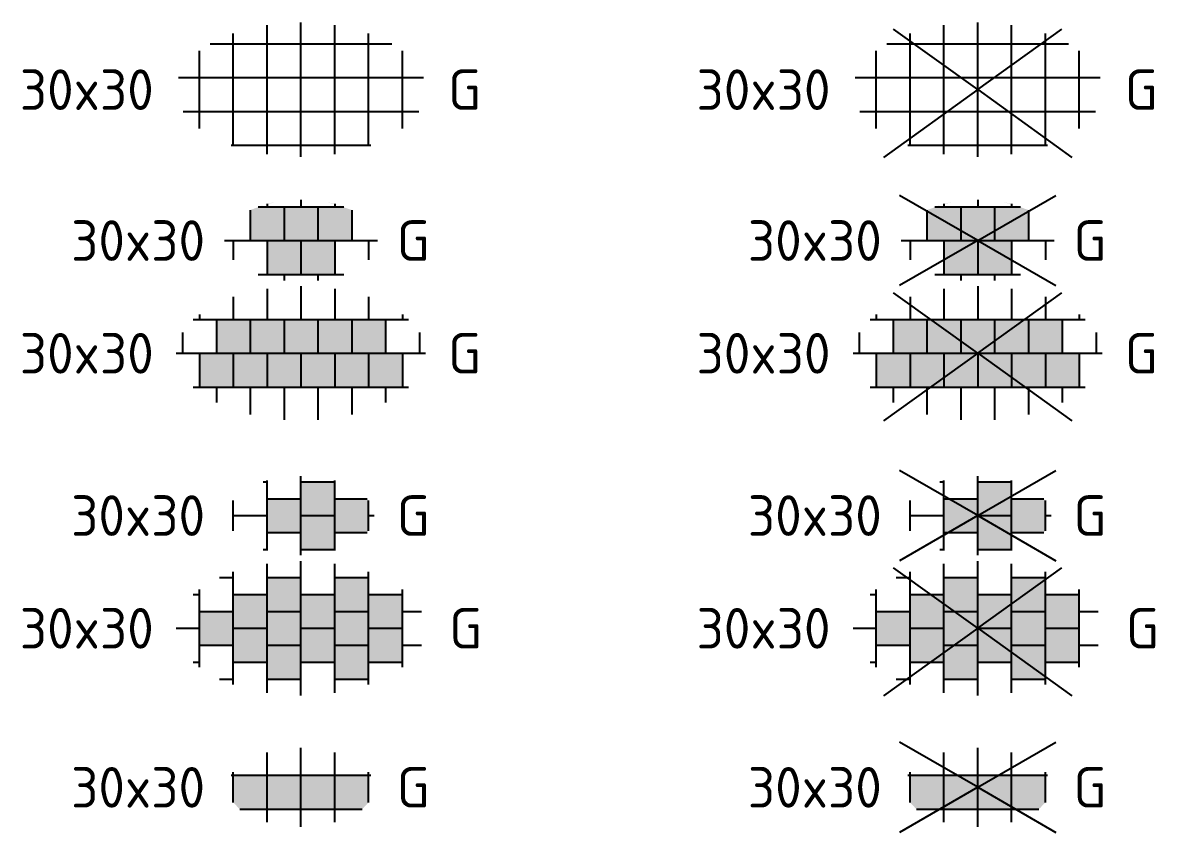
# Model space of a CAD drawing. Header units: metres. Extents: x 3187 to 3249, y 2220 to 2393.
# Drawn here: x 3218.19 to 3228.23, y 2291.05 to 2298.23 of the extents above; entities that cross this region are included whole.
import ezdxf
from ezdxf.enums import TextEntityAlignment as Align

# ---------------------------------------------------------------- set-up
doc = ezdxf.new("R2010")
doc.units = ezdxf.units.M
doc.layers.add('V-WE-VH-OPENVERHARDING_STRAATBAKSTEEN-S', color=90, linetype='Continuous', lineweight=25)
doc.styles.add('NLCS-ISO', font='NLCS-ISO.ttf')

# ---------------------------------------------------------------- blocks, each defined once
blk = doc.blocks.new('SVH-TEGEL_300X300_DIK_BLOK_KL-SO')
h = blk.add_hatch(color=254)
h.dxf.hatch_style = 1
h.paths.add_polyline_path([(-3, -0.665), (-2.763, -0.921), (-2.703, -0.964), (-1.5, -0.964), (-1.5, 0.536), (-3, 0.536)])
h = blk.add_hatch(color=254)
h.dxf.hatch_style = 1
h.paths.add_polyline_path([(0, 0.536), (-1.5, 0.536), (-1.5, -0.964), (0, -0.964)])
h = blk.add_hatch(color=254)
h.dxf.hatch_style = 1
h.paths.add_polyline_path([(1.5, 0.536), (0, 0.536), (0, -0.964), (1.5, -0.964)])
h = blk.add_hatch(color=254)
h.dxf.hatch_style = 1
h.paths.add_polyline_path([(2.703, -0.964), (2.763, -0.921), (3, -0.665), (3, 0.536), (1.5, 0.536), (1.5, -0.964)])
for p, q in [((-1.5, -1.552), (-1.5, 1.552)), ((0, -1.75), (0, 1.75)), ((1.5, -1.552), (1.5, 1.552)), ((-3.094, 0.536), (3.094, 0.536)), ((-3, -0.673), (-3, 0.673)), ((3, -0.673), (3, 0.673)), ((-2.712, -0.964), (2.712, -0.964))]:
    blk.add_line(p, q)
at = {"style": 'NLCS-ISO'}
blk.add_attdef('FORMAAT', text='', height=1.8, dxfattribs=at).set_placement((-4.25, 0), align=Align.MIDDLE_RIGHT)
blk.add_attdef('KLEUR', text='', height=1.8, dxfattribs=at).set_placement((4.25, 0), align=Align.MIDDLE_LEFT)
at = {"style": 'NLCS-ISO', "flags": 1}
blk.add_attdef('FUNCTIE', text='', height=1.8, dxfattribs=at).set_placement((0, -2.75), align=Align.TOP_CENTER)
blk = doc.blocks.new('SVH-TEGEL_300X300_DIK_HALFST-SO')
h = blk.add_hatch(color=254)
h.dxf.hatch_style = 1
h.paths.add_polyline_path([(0, 2.25), (-1.5, 2.25), (-1.5, 0.75), (0, 0.75)])
h = blk.add_hatch(color=254)
h.dxf.hatch_style = 1
h.paths.add_polyline_path([(3, 2.25), (1.5, 2.25), (1.5, 0.75), (3, 0.75)])
h = blk.add_hatch(color=254)
h.dxf.hatch_style = 1
h.paths.add_polyline_path([(-1.5, 1.5), (-3, 1.5), (-3, 0), (-1.5, 0)])
h = blk.add_hatch(color=254)
h.dxf.hatch_style = 1
h.paths.add_polyline_path([(1.5, 1.5), (0, 1.5), (0, 0.75), (0, 0), (1.5, 0)])
h = blk.add_hatch(color=254)
h.dxf.hatch_style = 1
h.paths.add_polyline_path([(4.5, 1.5), (3, 1.5), (3, 0.75), (3, 0), (4.5, 0)])
h = blk.add_hatch(color=254)
h.dxf.hatch_style = 1
h.paths.add_polyline_path([(-3, 0.75), (-4.5, 0.75), (-4.5, -0.75), (-3, -0.75)])
h = blk.add_hatch(color=254)
h.dxf.hatch_style = 1
h.paths.add_polyline_path([(0, 0.75), (-1.5, 0.75), (-1.5, 0), (-1.5, -0.75), (0, -0.75)])
h = blk.add_hatch(color=254)
h.dxf.hatch_style = 1
h.paths.add_polyline_path([(3, 0.75), (1.5, 0.75), (1.5, -0.75), (3, -0.75)])
h = blk.add_hatch(color=254)
h.dxf.hatch_style = 1
h.paths.add_polyline_path([(-1.5, 0), (-3, 0), (-3, -0.75), (-3, -1.5), (-1.5, -1.5)])
h = blk.add_hatch(color=254)
h.dxf.hatch_style = 1
h.paths.add_polyline_path([(1.5, 0), (0, 0), (0, -0.75), (0, -1.5), (1.5, -1.5)])
h = blk.add_hatch(color=254)
h.dxf.hatch_style = 1
h.paths.add_polyline_path([(4.5, 0), (3, 0), (3, -0.75), (3, -1.5), (4.5, -1.5)])
h = blk.add_hatch(color=254)
h.dxf.hatch_style = 1
h.paths.add_polyline_path([(0, -0.75), (-1.5, -0.75), (-1.5, -1.5), (-1.5, -2.25), (0, -2.25)])
h = blk.add_hatch(color=254)
h.dxf.hatch_style = 1
h.paths.add_polyline_path([(3, -0.75), (1.5, -0.75), (1.5, -1.5), (1.5, -2.25), (3, -2.25)])
for p, q in [((-1.5, -2.863), (-1.5, 2.863)), ((0, -2.975), (0, 2.975)), ((1.5, -2.863), (1.5, 2.863)), ((-3.615, 2.25), (-3, 2.25)), ((-3, -2.498), (-3, 2.498)), ((-1.5, 2.25), (0, 2.25)), ((1.5, 2.25), (3, 2.25)), ((3, -2.498), (3, 2.498)), ((-4.5, -1.726), (-4.5, 1.726)), ((4.5, -1.726), (4.5, 1.726)), ((-4.771, 1.5), (-4.5, 1.5)), ((-3, 1.5), (-1.5, 1.5)), ((0, 1.5), (1.5, 1.5)), ((3, 1.5), (4.5, 1.5)), ((-4.5, 0.75), (-3, 0.75)), ((-1.5, 0.75), (0, 0.75)), ((1.5, 0.75), (3, 0.75)), ((4.5, 0.75), (5.347, 0.75)), ((-5.525, 0), (-4.5, 0)), ((-3, 0), (-1.5, 0)), ((0, 0), (1.5, 0)), ((3, 0), (4.5, 0)), ((-4.5, -0.75), (-3, -0.75)), ((-1.5, -0.75), (0, -0.75)), ((1.5, -0.75), (3, -0.75)), ((4.5, -0.75), (5.347, -0.75)), ((-4.771, -1.5), (-4.5, -1.5)), ((-3, -1.5), (-1.5, -1.5)), ((0, -1.5), (1.5, -1.5)), ((3, -1.5), (4.5, -1.5)), ((-3.615, -2.25), (-3, -2.25)), ((-1.5, -2.25), (0, -2.25)), ((1.5, -2.25), (3, -2.25))]:
    blk.add_line(p, q)
at = {"style": 'NLCS-ISO'}
blk.add_attdef('FORMAAT', text='', height=1.8, dxfattribs=at).set_placement((-6.525, 0), align=Align.MIDDLE_RIGHT)
blk.add_attdef('KLEUR', text='', height=1.8, dxfattribs=at).set_placement((6.575, 0), align=Align.MIDDLE_LEFT)
at = {"style": 'NLCS-ISO', "flags": 1}
blk.add_attdef('FUNCTIE', text='', height=1.8, dxfattribs=at).set_placement((0, -3.975), align=Align.TOP_CENTER)
blk = doc.blocks.new('SVH-TEGEL_300X300_DIK_HALFST_KL-SO')
h = blk.add_hatch(color=254)
h.dxf.hatch_style = 1
h.paths.add_polyline_path([(0, 0.75), (-1.5, 0.75), (-1.5, -0.75), (0, -0.75)])
h.paths.add_polyline_path([(1.5, 1.5), (0, 1.5), (0, 0), (1.5, 0)])
h.paths.add_polyline_path([(1.5, 0), (0, 0), (0, -0.75), (0, -1.5), (1.5, -1.5)])
h.paths.add_polyline_path([(3, 0.665), (2.922, 0.75), (1.5, 0.75), (1.5, 0), (1.5, -0.75), (2.922, -0.75), (3, -0.665)])
for p, q in [((-1.5, -1.552), (-1.5, 1.552)), ((0, -1.75), (0, 1.75)), ((1.5, -1.552), (1.5, 1.552)), ((-1.674, 1.5), (-1.5, 1.5)), ((0, 1.5), (1.5, 1.5)), ((-3, -0.673), (-3, 0.673)), ((-1.5, 0.75), (0, 0.75)), ((1.5, 0.75), (2.936, 0.75)), ((3, -0.673), (3, 0.673)), ((-3, 0), (-1.5, 0)), ((0, 0), (1.5, 0)), ((3, 0), (3.25, 0)), ((-1.5, -0.75), (0, -0.75)), ((1.5, -0.75), (2.936, -0.75)), ((-1.674, -1.5), (-1.5, -1.5)), ((0, -1.5), (1.5, -1.5))]:
    blk.add_line(p, q)
at = {"style": 'NLCS-ISO'}
blk.add_attdef('FORMAAT', text='', height=1.8, dxfattribs=at).set_placement((-4.25, 0), align=Align.MIDDLE_RIGHT)
blk.add_attdef('KLEUR', text='', height=1.8, dxfattribs=at).set_placement((4.25, 0), align=Align.MIDDLE_LEFT)
at = {"style": 'NLCS-ISO', "flags": 1}
blk.add_attdef('FUNCTIE', text='', height=1.8, dxfattribs=at).set_placement((0, -2.75), align=Align.TOP_CENTER)
blk = doc.blocks.new('SVH-TEGEL_300X300_DIK_LINT-SO')
h = blk.add_hatch(color=254)
h.dxf.hatch_style = 1
h.paths.add_polyline_path([(-2.25, 1.5), (-3.75, 1.5), (-3.75, 0), (-3, 0), (-2.25, 0)])
h = blk.add_hatch(color=254)
h.dxf.hatch_style = 1
h.paths.add_polyline_path([(-0.75, 1.5), (-2.25, 1.5), (-2.25, 0), (-1.5, 0), (-0.75, 0)])
h = blk.add_hatch(color=254)
h.dxf.hatch_style = 1
h.paths.add_polyline_path([(0.75, 1.5), (-0.75, 1.5), (-0.75, 0), (0, 0), (0.75, 0)])
h = blk.add_hatch(color=254)
h.dxf.hatch_style = 1
h.paths.add_polyline_path([(2.25, 1.5), (0.75, 1.5), (0.75, 0), (1.5, 0), (2.25, 0)])
h = blk.add_hatch(color=254)
h.dxf.hatch_style = 1
h.paths.add_polyline_path([(3.75, 1.5), (2.25, 1.5), (2.25, 0), (3, 0), (3.75, 0)])
h = blk.add_hatch(color=254)
h.dxf.hatch_style = 1
h.paths.add_polyline_path([(-3, 0), (-4.5, 0), (-4.5, -1.5), (-3, -1.5)])
h = blk.add_hatch(color=254)
h.dxf.hatch_style = 1
h.paths.add_polyline_path([(-1.5, 0), (-3, 0), (-3, -1.5), (-1.5, -1.5)])
h = blk.add_hatch(color=254)
h.dxf.hatch_style = 1
h.paths.add_polyline_path([(0, 0), (-1.5, 0), (-1.5, -1.5), (0, -1.5)])
h = blk.add_hatch(color=254)
h.dxf.hatch_style = 1
h.paths.add_polyline_path([(1.5, 0), (0, 0), (0, -1.5), (1.5, -1.5)])
h = blk.add_hatch(color=254)
h.dxf.hatch_style = 1
h.paths.add_polyline_path([(3, 0), (1.5, 0), (1.5, -1.5), (3, -1.5)])
h = blk.add_hatch(color=254)
h.dxf.hatch_style = 1
h.paths.add_polyline_path([(4.5, 0), (3, 0), (3, -1.5), (4.5, -1.5)])
for p, q in [((-1.5, 2.863), (-1.5, 1.5)), ((0, 2.975), (0, 1.5)), ((1.5, 2.863), (1.5, 1.5)), ((-3, 2.498), (-3, 1.5)), ((3, 2.498), (3, 1.5)), ((-4.5, 1.726), (-4.5, 1.5)), ((4.5, 1.726), (4.5, 1.5)), ((-4.771, 1.5), (4.771, 1.5)), ((-3.75, 1.5), (-3.75, 0)), ((-2.25, 1.5), (-2.25, 0)), ((-0.75, 1.5), (-0.75, 0)), ((0.75, 1.5), (0.75, 0)), ((2.25, 1.5), (2.25, 0)), ((3.75, 1.5), (3.75, 0)), ((-5.25, 0.927), (-5.25, 0)), ((5.25, 0.927), (5.25, 0)), ((-5.525, 0), (5.525, 0)), ((-1.5, 0), (-1.5, -1.5)), ((0, 0), (0, -1.5)), ((-4.5, 0), (-4.5, -1.5)), ((-3, 0), (-3, -1.5)), ((1.5, 0), (1.5, -1.5)), ((3, 0), (3, -1.5)), ((4.5, 0), (4.5, -1.5)), ((-4.771, -1.5), (4.771, -1.5)), ((-3.75, -1.5), (-3.75, -2.185)), ((-2.25, -1.5), (-2.25, -2.717)), ((-0.75, -1.5), (-0.75, -2.947)), ((0.75, -1.5), (0.75, -2.947)), ((2.25, -1.5), (2.25, -2.717)), ((3.75, -1.5), (3.75, -2.185))]:
    blk.add_line(p, q)
at = {"style": 'NLCS-ISO'}
blk.add_attdef('FORMAAT', text='', height=1.8, dxfattribs=at).set_placement((-6.525, 0), align=Align.MIDDLE_RIGHT)
blk.add_attdef('KLEUR', text='', height=1.8, dxfattribs=at).set_placement((6.525, 0), align=Align.MIDDLE_LEFT)
at = {"style": 'NLCS-ISO', "flags": 1}
blk.add_attdef('FUNCTIE', text='', height=1.8, dxfattribs=at).set_placement((0, -3.975), align=Align.TOP_CENTER)
blk = doc.blocks.new('SVH-TEGEL_300X300_DIK_LINT_KL-SO')
h = blk.add_hatch(color=254)
h.dxf.hatch_style = 1
edge = h.paths.add_edge_path()
edge.add_line((-0.75, 1.5), (-1.901, 1.5))
edge.add_ellipse((0, 0), major_axis=(3.395, 0), ratio=0.533267, start_angle=124.0497, end_angle=131.5106)
edge.add_line((-2.25, 1.356), (-2.25, 0))
edge.add_line((-2.25, 0), (-0.75, 0))
edge.add_line((-0.75, 0), (-0.75, 1.5))
h.paths.add_polyline_path([(0.75, 1.5), (-0.75, 1.5), (-0.75, 0), (0.75, 0)])
edge = h.paths.add_edge_path()
edge.add_ellipse((0, 0), major_axis=(3.395, 0), ratio=0.533267, start_angle=48.4894, end_angle=55.9503)
edge.add_line((1.901, 1.5), (0.75, 1.5))
edge.add_line((0.75, 1.5), (0.75, 0))
edge.add_line((0.75, 0), (2.25, 0))
edge.add_line((2.25, 0), (2.25, 1.356))
h.paths.add_polyline_path([(1.5, 0), (0.75, 0), (0, 0), (0, -1.5), (1.5, -1.5)])
h.paths.add_polyline_path([(0, 0), (-0.75, 0), (-1.5, 0), (-1.5, -1.5), (0, -1.5)])
for p, q in [((-1.5, 1.624), (-1.5, 1.5)), ((0, 1.81), (0, 1.5)), ((1.5, 1.624), (1.5, 1.5)), ((-2.25, 1.356), (-2.25, 0)), ((-1.901, 1.5), (1.901, 1.5)), ((-0.75, 1.5), (-0.75, 0)), ((0.75, 1.5), (0.75, 0)), ((2.25, 1.356), (2.25, 0)), ((0, 0), (0, -1.5)), ((-3.395, 0), (3.395, 0)), ((-3, 0), (-3, -0.847)), ((-1.5, 0), (-1.5, -1.5)), ((1.5, 0), (1.5, -1.5)), ((3, 0), (3, -0.847)), ((-1.901, -1.5), (1.901, -1.5)), ((-0.75, -1.5), (-0.75, -1.766)), ((0.75, -1.5), (0.75, -1.766))]:
    blk.add_line(p, q)
at = {"style": 'NLCS-ISO'}
blk.add_attdef('FORMAAT', text='', height=1.8, dxfattribs=at).set_placement((-4.25, 0), align=Align.MIDDLE_RIGHT)
blk.add_attdef('KLEUR', text='', height=1.8, dxfattribs=at).set_placement((4.25, 0), align=Align.MIDDLE_LEFT)
at = {"style": 'NLCS-ISO', "flags": 1}
blk.add_attdef('FUNCTIE', text='', height=1.8, dxfattribs=at).set_placement((0.116, -2.75), align=Align.TOP_CENTER)
blk = doc.blocks.new('SVH-TEGEL_300X300_DUN_BLOK-SO')
for p, q in [((-1.5, -2.863), (-1.5, 2.863)), ((0, -2.975), (0, 2.975)), ((1.5, -2.863), (1.5, 2.863)), ((-4.029, 2.036), (4.029, 2.036)), ((-3, -2.498), (-3, 2.498)), ((3, -2.498), (3, 2.498)), ((-4.5, -1.726), (-4.5, 1.726)), ((4.5, -1.726), (4.5, 1.726)), ((-5.435, 0.536), (5.435, 0.536)), ((-5.227, -0.964), (5.227, -0.964)), ((-3.095, -2.464), (3.095, -2.464))]:
    blk.add_line(p, q)
at = {"style": 'NLCS-ISO'}
blk.add_attdef('FORMAAT', text='', height=1.8, dxfattribs=at).set_placement((-6.525, 0), align=Align.MIDDLE_RIGHT)
blk.add_attdef('KLEUR', text='', height=1.8, dxfattribs=at).set_placement((6.525, 0), align=Align.MIDDLE_LEFT)
at = {"style": 'NLCS-ISO', "flags": 1}
blk.add_attdef('FUNCTIE', text='', height=1.8, dxfattribs=at).set_placement((0, -3.975), align=Align.TOP_CENTER)
blk = doc.blocks.new('V-SVH-TEGEL_300X300_DIK_BLOK_KL-SO')
h = blk.add_hatch(color=254)
h.dxf.hatch_style = 1
h.paths.add_polyline_path([(-3, -0.665), (-2.763, -0.921), (-2.703, -0.964), (-1.5, -0.964), (-1.5, 0.536), (-3, 0.536)])
h = blk.add_hatch(color=254)
h.dxf.hatch_style = 1
h.paths.add_polyline_path([(0, 0.536), (-1.5, 0.536), (-1.5, -0.964), (0, -0.964)])
h = blk.add_hatch(color=254)
h.dxf.hatch_style = 1
h.paths.add_polyline_path([(1.5, 0.536), (0, 0.536), (0, -0.964), (1.5, -0.964)])
h = blk.add_hatch(color=254)
h.dxf.hatch_style = 1
h.paths.add_polyline_path([(2.703, -0.964), (2.763, -0.921), (3, -0.665), (3, 0.536), (1.5, 0.536), (1.5, -0.964)])
for p, q in [((0, 0), (-3.464, 2)), ((-1.5, -1.552), (-1.5, 1.552)), ((0, 0), (3.464, 2)), ((0, -1.75), (0, 1.75)), ((1.5, -1.552), (1.5, 1.552)), ((-3.094, 0.536), (3.094, 0.536)), ((-3, -0.673), (-3, 0.673)), ((3, -0.673), (3, 0.673)), ((0, 0), (-3.464, -2)), ((0, 0), (3.464, -2)), ((-2.712, -0.964), (2.712, -0.964))]:
    blk.add_line(p, q)
at = {"style": 'NLCS-ISO'}
blk.add_attdef('FORMAAT', text='', height=1.8, dxfattribs=at).set_placement((-4.25, 0), align=Align.MIDDLE_RIGHT)
blk.add_attdef('KLEUR', text='', height=1.8, dxfattribs=at).set_placement((4.25, 0), align=Align.MIDDLE_LEFT)
at = {"style": 'NLCS-ISO', "flags": 1}
blk.add_attdef('FUNCTIE', text='', height=1.8, dxfattribs=at).set_placement((0, -2.75), align=Align.TOP_CENTER)
blk = doc.blocks.new('V-SVH-TEGEL_300X300_DIK_HALFST-SO')
h = blk.add_hatch(color=254)
h.dxf.hatch_style = 1
h.paths.add_polyline_path([(0, 2.25), (-1.5, 2.25), (-1.5, 0.75), (0, 0.75)])
h = blk.add_hatch(color=254)
h.dxf.hatch_style = 1
h.paths.add_polyline_path([(3, 2.25), (1.5, 2.25), (1.5, 0.75), (3, 0.75)])
h = blk.add_hatch(color=254)
h.dxf.hatch_style = 1
h.paths.add_polyline_path([(-1.5, 1.5), (-3, 1.5), (-3, 0), (-1.5, 0)])
h = blk.add_hatch(color=254)
h.dxf.hatch_style = 1
h.paths.add_polyline_path([(1.5, 1.5), (0, 1.5), (0, 0.75), (0, 0), (1.5, 0)])
h = blk.add_hatch(color=254)
h.dxf.hatch_style = 1
h.paths.add_polyline_path([(4.5, 1.5), (3, 1.5), (3, 0.75), (3, 0), (4.5, 0)])
h = blk.add_hatch(color=254)
h.dxf.hatch_style = 1
h.paths.add_polyline_path([(-3, 0.75), (-4.5, 0.75), (-4.5, -0.75), (-3, -0.75)])
h = blk.add_hatch(color=254)
h.dxf.hatch_style = 1
h.paths.add_polyline_path([(0, 0.75), (-1.5, 0.75), (-1.5, 0), (-1.5, -0.75), (0, -0.75)])
h = blk.add_hatch(color=254)
h.dxf.hatch_style = 1
h.paths.add_polyline_path([(3, 0.75), (1.5, 0.75), (1.5, -0.75), (3, -0.75)])
h = blk.add_hatch(color=254)
h.dxf.hatch_style = 1
h.paths.add_polyline_path([(-1.5, 0), (-3, 0), (-3, -0.75), (-3, -1.5), (-1.5, -1.5)])
h = blk.add_hatch(color=254)
h.dxf.hatch_style = 1
h.paths.add_polyline_path([(1.5, 0), (0, 0), (0, -0.75), (0, -1.5), (1.5, -1.5)])
h = blk.add_hatch(color=254)
h.dxf.hatch_style = 1
h.paths.add_polyline_path([(4.5, 0), (3, 0), (3, -0.75), (3, -1.5), (4.5, -1.5)])
h = blk.add_hatch(color=254)
h.dxf.hatch_style = 1
h.paths.add_polyline_path([(0, -0.75), (-1.5, -0.75), (-1.5, -1.5), (-1.5, -2.25), (0, -2.25)])
h = blk.add_hatch(color=254)
h.dxf.hatch_style = 1
h.paths.add_polyline_path([(3, -0.75), (1.5, -0.75), (1.5, -1.5), (1.5, -2.25), (3, -2.25)])
for p, q in [((0, 0), (-3.728, 2.684)), ((-1.5, -2.863), (-1.5, 2.863)), ((0, -2.975), (0, 2.975)), ((0, 0), (3.728, 2.684)), ((1.5, -2.863), (1.5, 2.863)), ((-3.615, 2.25), (-3, 2.25)), ((-3, -2.498), (-3, 2.498)), ((-1.5, 2.25), (0, 2.25)), ((1.5, 2.25), (3, 2.25)), ((3, -2.498), (3, 2.498)), ((-4.5, -1.726), (-4.5, 1.726)), ((4.5, -1.726), (4.5, 1.726)), ((-4.771, 1.5), (-4.5, 1.5)), ((-3, 1.5), (-1.5, 1.5)), ((0, 1.5), (1.5, 1.5)), ((3, 1.5), (4.5, 1.5)), ((-4.5, 0.75), (-3, 0.75)), ((-1.5, 0.75), (0, 0.75)), ((1.5, 0.75), (3, 0.75)), ((4.5, 0.75), (5.347, 0.75)), ((-5.525, 0), (-4.5, 0)), ((0, 0), (-4.172, -3.003)), ((-3, 0), (-1.5, 0)), ((0, 0), (1.5, 0)), ((3, 0), (4.5, 0)), ((0, 0), (4.172, -3.003)), ((-4.5, -0.75), (-3, -0.75)), ((-1.5, -0.75), (0, -0.75)), ((1.5, -0.75), (3, -0.75)), ((4.5, -0.75), (5.347, -0.75)), ((-4.771, -1.5), (-4.5, -1.5)), ((-3, -1.5), (-1.5, -1.5)), ((0, -1.5), (1.5, -1.5)), ((3, -1.5), (4.5, -1.5)), ((-3.615, -2.25), (-3, -2.25)), ((-1.5, -2.25), (0, -2.25)), ((1.5, -2.25), (3, -2.25))]:
    blk.add_line(p, q)
at = {"style": 'NLCS-ISO'}
blk.add_attdef('FORMAAT', text='', height=1.8, dxfattribs=at).set_placement((-6.525, 0), align=Align.MIDDLE_RIGHT)
blk.add_attdef('KLEUR', text='', height=1.8, dxfattribs=at).set_placement((6.575, 0), align=Align.MIDDLE_LEFT)
at = {"style": 'NLCS-ISO', "flags": 1}
blk.add_attdef('FUNCTIE', text='', height=1.8, dxfattribs=at).set_placement((0, -3.975), align=Align.TOP_CENTER)
blk = doc.blocks.new('V-SVH-TEGEL_300X300_DIK_HALFST_KL-SO')
h = blk.add_hatch(color=254)
h.dxf.hatch_style = 1
h.paths.add_polyline_path([(0, 0.75), (-1.5, 0.75), (-1.5, -0.75), (0, -0.75)])
h.paths.add_polyline_path([(1.5, 1.5), (0, 1.5), (0, 0), (1.5, 0)])
h.paths.add_polyline_path([(1.5, 0), (0, 0), (0, -0.75), (0, -1.5), (1.5, -1.5)])
h.paths.add_polyline_path([(3, 0.665), (2.922, 0.75), (1.5, 0.75), (1.5, 0), (1.5, -0.75), (2.922, -0.75), (3, -0.665)])
for p, q in [((0, 0), (-3.464, 2)), ((-1.5, -1.552), (-1.5, 1.552)), ((0, 0), (3.464, 2)), ((0, -1.75), (0, 1.75)), ((1.5, -1.552), (1.5, 1.552)), ((-1.674, 1.5), (-1.5, 1.5)), ((0, 1.5), (1.5, 1.5)), ((-3, -0.673), (-3, 0.673)), ((-1.5, 0.75), (0, 0.75)), ((1.5, 0.75), (2.936, 0.75)), ((3, -0.673), (3, 0.673)), ((0, 0), (-3.464, -2)), ((-3, 0), (-1.5, 0)), ((0, 0), (1.5, 0)), ((0, 0), (3.464, -2)), ((3, 0), (3.25, 0)), ((-1.5, -0.75), (0, -0.75)), ((1.5, -0.75), (2.936, -0.75)), ((-1.674, -1.5), (-1.5, -1.5)), ((0, -1.5), (1.5, -1.5))]:
    blk.add_line(p, q)
at = {"style": 'NLCS-ISO'}
blk.add_attdef('FORMAAT', text='', height=1.8, dxfattribs=at).set_placement((-4.25, 0), align=Align.MIDDLE_RIGHT)
blk.add_attdef('KLEUR', text='', height=1.8, dxfattribs=at).set_placement((4.25, 0), align=Align.MIDDLE_LEFT)
at = {"style": 'NLCS-ISO', "flags": 1}
blk.add_attdef('FUNCTIE', text='', height=1.8, dxfattribs=at).set_placement((0, -2.75), align=Align.TOP_CENTER)
blk = doc.blocks.new('V-SVH-TEGEL_300X300_DIK_LINT-SO')
h = blk.add_hatch(color=254)
h.dxf.hatch_style = 1
h.paths.add_polyline_path([(-2.25, 1.5), (-3.75, 1.5), (-3.75, 0), (-3, 0), (-2.25, 0)])
h = blk.add_hatch(color=254)
h.dxf.hatch_style = 1
h.paths.add_polyline_path([(-0.75, 1.5), (-2.25, 1.5), (-2.25, 0), (-1.5, 0), (-0.75, 0)])
h = blk.add_hatch(color=254)
h.dxf.hatch_style = 1
h.paths.add_polyline_path([(0.75, 1.5), (-0.75, 1.5), (-0.75, 0), (0, 0), (0.75, 0)])
h = blk.add_hatch(color=254)
h.dxf.hatch_style = 1
h.paths.add_polyline_path([(2.25, 1.5), (0.75, 1.5), (0.75, 0), (1.5, 0), (2.25, 0)])
h = blk.add_hatch(color=254)
h.dxf.hatch_style = 1
h.paths.add_polyline_path([(3.75, 1.5), (2.25, 1.5), (2.25, 0), (3, 0), (3.75, 0)])
h = blk.add_hatch(color=254)
h.dxf.hatch_style = 1
h.paths.add_polyline_path([(-3, 0), (-4.5, 0), (-4.5, -1.5), (-3, -1.5)])
h = blk.add_hatch(color=254)
h.dxf.hatch_style = 1
h.paths.add_polyline_path([(-1.5, 0), (-3, 0), (-3, -1.5), (-1.5, -1.5)])
h = blk.add_hatch(color=254)
h.dxf.hatch_style = 1
h.paths.add_polyline_path([(0, 0), (-1.5, 0), (-1.5, -1.5), (0, -1.5)])
h = blk.add_hatch(color=254)
h.dxf.hatch_style = 1
h.paths.add_polyline_path([(1.5, 0), (0, 0), (0, -1.5), (1.5, -1.5)])
h = blk.add_hatch(color=254)
h.dxf.hatch_style = 1
h.paths.add_polyline_path([(3, 0), (1.5, 0), (1.5, -1.5), (3, -1.5)])
h = blk.add_hatch(color=254)
h.dxf.hatch_style = 1
h.paths.add_polyline_path([(4.5, 0), (3, 0), (3, -1.5), (4.5, -1.5)])
for p, q in [((0, 0), (-3.728, 2.684)), ((-1.5, 2.863), (-1.5, 1.5)), ((0, 2.975), (0, 1.5)), ((0, 0), (3.728, 2.684)), ((1.5, 2.863), (1.5, 1.5)), ((-3, 2.498), (-3, 1.5)), ((3, 2.498), (3, 1.5)), ((-4.5, 1.726), (-4.5, 1.5)), ((4.5, 1.726), (4.5, 1.5)), ((-4.771, 1.5), (4.771, 1.5)), ((-3.75, 1.5), (-3.75, 0)), ((-2.25, 1.5), (-2.25, 0)), ((-0.75, 1.5), (-0.75, 0)), ((0.75, 1.5), (0.75, 0)), ((2.25, 1.5), (2.25, 0)), ((3.75, 1.5), (3.75, 0)), ((-5.25, 0.927), (-5.25, 0)), ((5.25, 0.927), (5.25, 0)), ((-5.525, 0), (5.525, 0)), ((0, 0), (-4.172, -3.003)), ((-1.5, 0), (-1.5, -1.5)), ((0, 0), (0, -1.5)), ((-4.5, 0), (-4.5, -1.5)), ((-3, 0), (-3, -1.5)), ((0, 0), (4.172, -3.003)), ((1.5, 0), (1.5, -1.5)), ((3, 0), (3, -1.5)), ((4.5, 0), (4.5, -1.5)), ((-4.771, -1.5), (4.771, -1.5)), ((-3.75, -1.5), (-3.75, -2.185)), ((-2.25, -1.5), (-2.25, -2.717)), ((-0.75, -1.5), (-0.75, -2.947)), ((0.75, -1.5), (0.75, -2.947)), ((2.25, -1.5), (2.25, -2.717)), ((3.75, -1.5), (3.75, -2.185))]:
    blk.add_line(p, q)
at = {"style": 'NLCS-ISO'}
blk.add_attdef('FORMAAT', text='', height=1.8, dxfattribs=at).set_placement((-6.525, 0), align=Align.MIDDLE_RIGHT)
blk.add_attdef('KLEUR', text='', height=1.8, dxfattribs=at).set_placement((6.525, 0), align=Align.MIDDLE_LEFT)
at = {"style": 'NLCS-ISO', "flags": 1}
blk.add_attdef('FUNCTIE', text='', height=1.8, dxfattribs=at).set_placement((0, -3.975), align=Align.TOP_CENTER)
blk = doc.blocks.new('V-SVH-TEGEL_300X300_DIK_LINT_KL-SO')
h = blk.add_hatch(color=254)
h.dxf.hatch_style = 1
edge = h.paths.add_edge_path()
edge.add_line((-0.75, 1.5), (-1.901, 1.5))
edge.add_ellipse((0, 0), major_axis=(3.395, 0), ratio=0.533267, start_angle=124.0497, end_angle=131.5106)
edge.add_line((-2.25, 1.356), (-2.25, 0))
edge.add_line((-2.25, 0), (-0.75, 0))
edge.add_line((-0.75, 0), (-0.75, 1.5))
h.paths.add_polyline_path([(0.75, 1.5), (-0.75, 1.5), (-0.75, 0), (0.75, 0)])
edge = h.paths.add_edge_path()
edge.add_ellipse((0, 0), major_axis=(3.395, 0), ratio=0.533267, start_angle=48.4894, end_angle=55.9503)
edge.add_line((1.901, 1.5), (0.75, 1.5))
edge.add_line((0.75, 1.5), (0.75, 0))
edge.add_line((0.75, 0), (2.25, 0))
edge.add_line((2.25, 0), (2.25, 1.356))
h.paths.add_polyline_path([(1.5, 0), (0.75, 0), (0, 0), (0, -1.5), (1.5, -1.5)])
h.paths.add_polyline_path([(0, 0), (-0.75, 0), (-1.5, 0), (-1.5, -1.5), (0, -1.5)])
for p, q in [((0, 0), (-3.464, 2)), ((-1.5, 1.624), (-1.5, 1.5)), ((0, 0), (3.464, 2)), ((0, 1.81), (0, 1.5)), ((1.5, 1.624), (1.5, 1.5)), ((-2.25, 1.356), (-2.25, 0)), ((-1.901, 1.5), (1.901, 1.5)), ((-0.75, 1.5), (-0.75, 0)), ((0.75, 1.5), (0.75, 0)), ((2.25, 1.356), (2.25, 0)), ((0, 0), (-3.464, -2)), ((0, 0), (0, -1.5)), ((0, 0), (3.464, -2)), ((-3.395, 0), (3.395, 0)), ((-3, 0), (-3, -0.847)), ((-1.5, 0), (-1.5, -1.5)), ((1.5, 0), (1.5, -1.5)), ((3, 0), (3, -0.847)), ((-1.901, -1.5), (1.901, -1.5)), ((-0.75, -1.5), (-0.75, -1.766)), ((0.75, -1.5), (0.75, -1.766))]:
    blk.add_line(p, q)
at = {"style": 'NLCS-ISO'}
blk.add_attdef('FORMAAT', text='', height=1.8, dxfattribs=at).set_placement((-4.25, 0), align=Align.MIDDLE_RIGHT)
blk.add_attdef('KLEUR', text='', height=1.8, dxfattribs=at).set_placement((4.25, 0), align=Align.MIDDLE_LEFT)
at = {"style": 'NLCS-ISO', "flags": 1}
blk.add_attdef('FUNCTIE', text='', height=1.8, dxfattribs=at).set_placement((0, -3.75), align=Align.TOP_CENTER)
blk = doc.blocks.new('V-SVH-TEGEL_300X300_DUN_BLOK-SO')
for p, q in [((0, 0), (-3.728, 2.684)), ((-1.5, -2.863), (-1.5, 2.863)), ((0, -2.975), (0, 2.975)), ((0, 0), (3.728, 2.684)), ((1.5, -2.863), (1.5, 2.863)), ((-4.029, 2.036), (4.029, 2.036)), ((-3, -2.498), (-3, 2.498)), ((3, -2.498), (3, 2.498)), ((-4.5, -1.726), (-4.5, 1.726)), ((4.5, -1.726), (4.5, 1.726)), ((-5.435, 0.536), (5.435, 0.536)), ((0, 0), (-4.172, -3.003)), ((0, 0), (4.172, -3.003)), ((-5.227, -0.964), (5.227, -0.964)), ((-3.095, -2.464), (3.095, -2.464))]:
    blk.add_line(p, q)
at = {"style": 'NLCS-ISO'}
blk.add_attdef('FORMAAT', text='', height=1.8, dxfattribs=at).set_placement((-6.525, 0), align=Align.MIDDLE_RIGHT)
blk.add_attdef('KLEUR', text='', height=1.8, dxfattribs=at).set_placement((6.525, 0), align=Align.MIDDLE_LEFT)
at = {"style": 'NLCS-ISO', "flags": 1}
blk.add_attdef('FUNCTIE', text='', height=1.8, dxfattribs=at).set_placement((0, -3.975), align=Align.TOP_CENTER)

msp = doc.modelspace()

# ---------------------------------------------------------------- block references
at = {"layer": 'V-WE-VH-OPENVERHARDING_STRAATBAKSTEEN-S', "xscale": 0.2, "yscale": 0.2, "zscale": 0.2}
for name, p in [('SVH-TEGEL_300X300_DUN_BLOK-SO', (3220.655, 2297.64)), ('V-SVH-TEGEL_300X300_DUN_BLOK-SO', (3226.655, 2297.64)), ('V-SVH-TEGEL_300X300_DIK_LINT_KL-SO', (3226.655, 2296.301)), ('SVH-TEGEL_300X300_DIK_LINT_KL-SO', (3220.655, 2296.301)), ('SVH-TEGEL_300X300_DIK_LINT-SO', (3220.655, 2295.301)), ('V-SVH-TEGEL_300X300_DIK_LINT-SO', (3226.655, 2295.301)), ('SVH-TEGEL_300X300_DIK_HALFST_KL-SO', (3220.655, 2293.861)), ('V-SVH-TEGEL_300X300_DIK_HALFST_KL-SO', (3226.655, 2293.861)), ('SVH-TEGEL_300X300_DIK_HALFST-SO', (3220.655, 2292.861)), ('V-SVH-TEGEL_300X300_DIK_HALFST-SO', (3226.655, 2292.861)), ('SVH-TEGEL_300X300_DIK_BLOK_KL-SO', (3220.655, 2291.45)), ('V-SVH-TEGEL_300X300_DIK_BLOK_KL-SO', (3226.655, 2291.45))]:
    msp.add_blockref(name, p, dxfattribs=at).add_auto_attribs({'FORMAAT': '30x30', 'KLEUR': 'G'})

doc.saveas('drawing.dxf')
